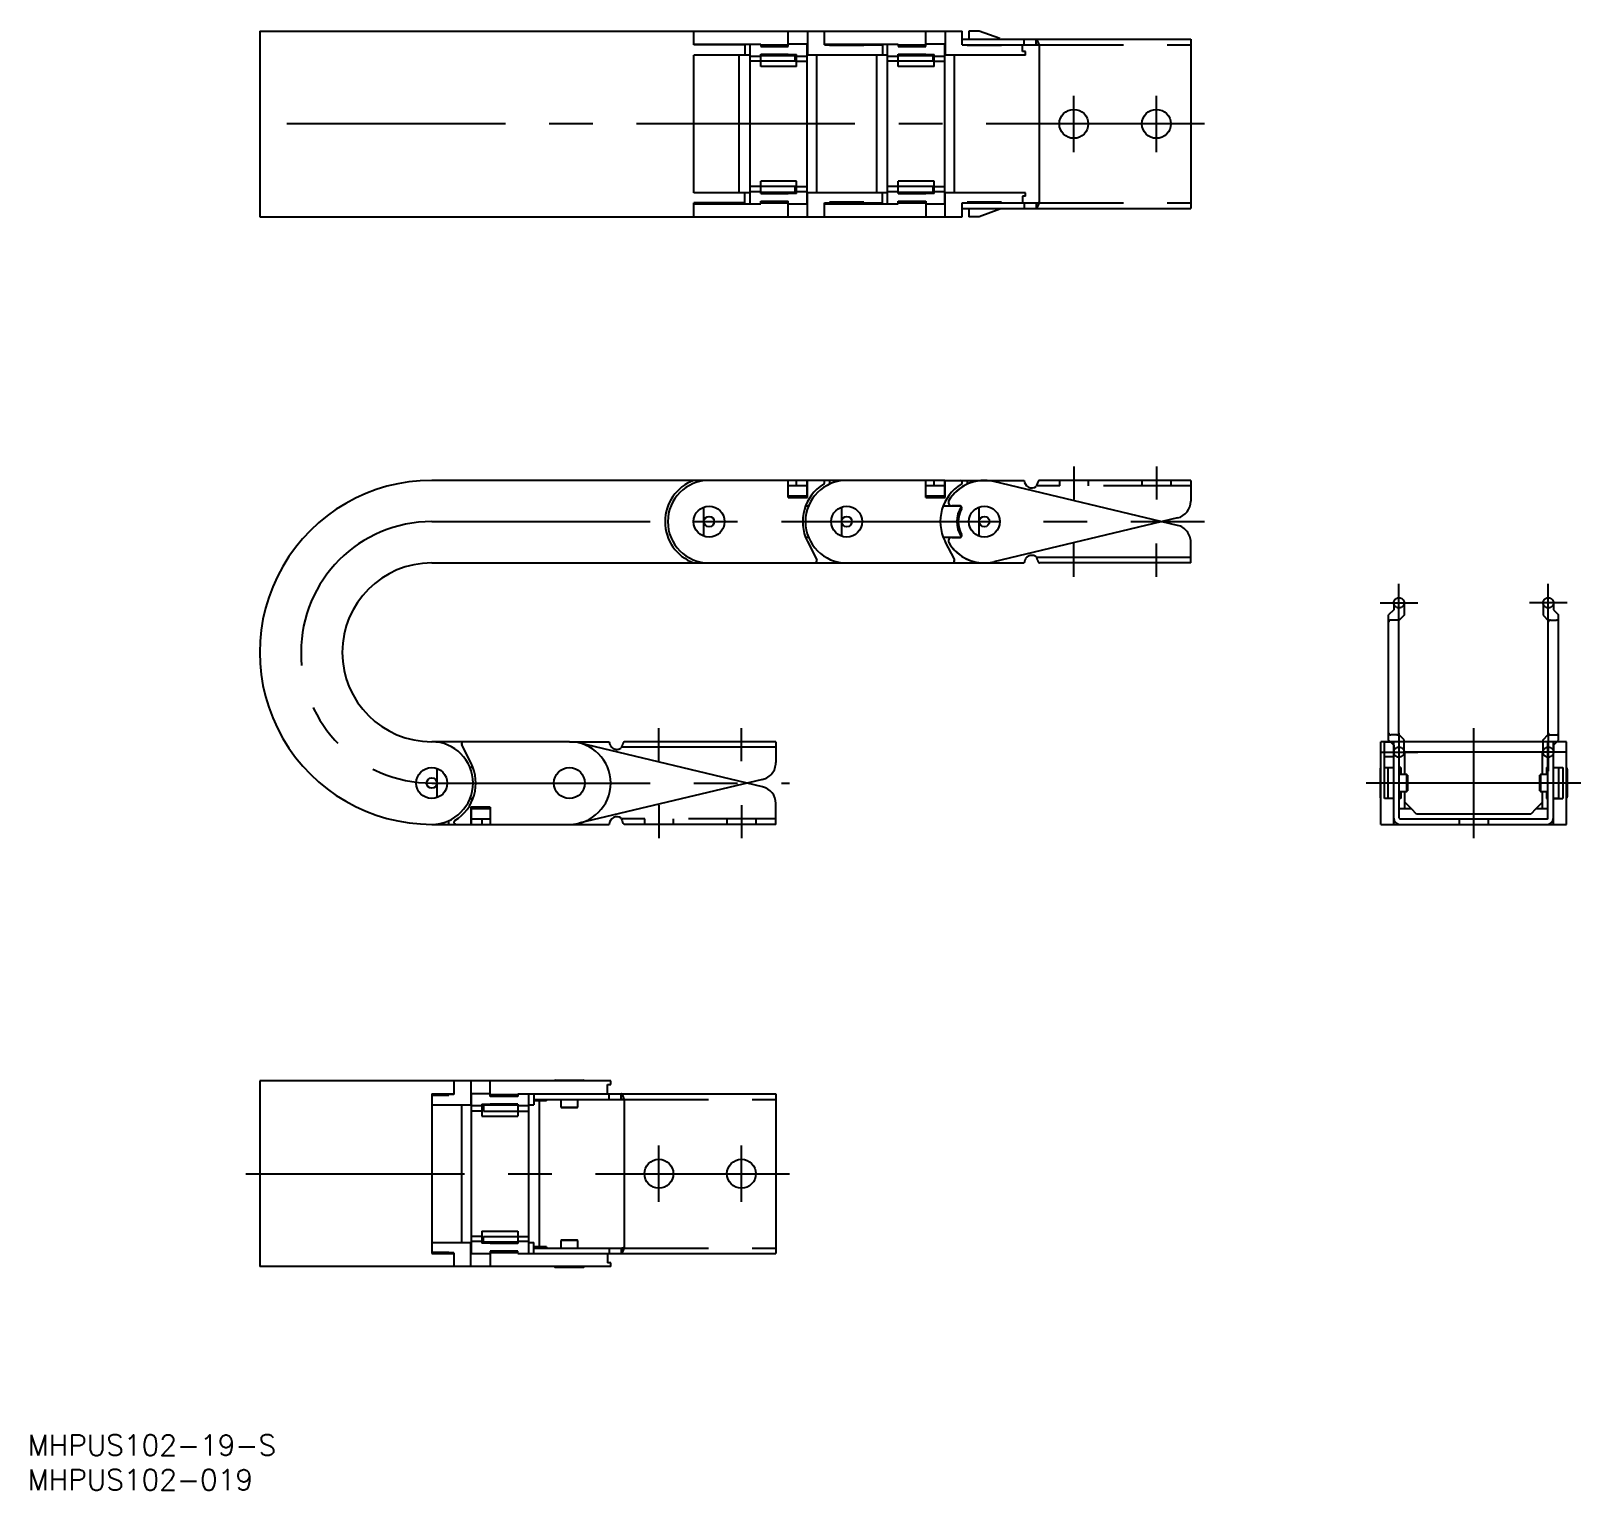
# Model space of a CAD drawing. Extents: x -78 to 147, y -103 to 109.
import ezdxf

# ---------------------------------------------------------------- set-up
doc = ezdxf.new("R2010")
doc.units = 0
for name, pattern in [('CENTER', [50.8, 31.75, -6.35, 6.35, -6.35]), ('DASHED', [19.05, 12.7, -6.35]), ('PHANTOM', [63.5, 31.75, -6.35, 6.35, -6.35, 6.35, -6.35])]:
    doc.linetypes.add(name, pattern=pattern)
doc.layers.get('0').update_dxf_attribs({"linetype": 'CONTINUOUS'})
doc.layers.add('CENTER', color=1, linetype='CENTER')
doc.styles.get("Standard").update_dxf_attribs({"font": 'txt.shx', "height": 3, "bigfont": 'bigfont.shx'})

msp = doc.modelspace()

# ---------------------------------------------------------------- linework, layer by layer
at = {"color": 7, "linetype": 'CONTINUOUS'}
for p, q in [((-45, 109.32), (57.08, 109.32)), ((-45, 109.32), (-45, 82.32)), ((18.07, 107.32), (18.07, 109.32)), ((31.8, 107.07), (31.8, 109.32)), ((34.6, 109.32), (34.6, 105.82)), ((37.08, 107.32), (37.08, 109.32)), ((51.8, 107.07), (51.8, 109.32)), ((54.6, 109.32), (54.6, 105.82)), ((57.08, 107.32), (57.08, 109.32)), ((57.08, 108.12), (90.3, 108.12)), ((58.05, 109.32), (58.05, 108.12)), ((59.55, 109.32), (58.05, 109.32)), ((62.55, 108.23), (59.55, 109.32)), ((62.55, 108.12), (62.55, 108.23)), ((66.1, 107.32), (66.1, 108.12)), ((67.83, 107.32), (67.83, 108.12)), ((90.3, 108.12), (90.3, 83.52)), ((18.07, 107.42), (27.8, 107.42)), ((25.49, 107.32), (18.07, 107.32)), ((22.55, 107.32), (22.55, 107.42)), ((23.61, 107.32), (23.61, 107.42)), ((25.49, 107.42), (25.49, 105.82)), ((26.25, 84.22), (26.25, 107.42)), ((27.8, 107.42), (27.8, 107.07)), ((27.8, 107.3), (31.8, 107.3)), ((27.8, 107.07), (31.8, 107.07)), ((27.8, 105.95), (31.8, 105.95)), ((27.8, 104.17), (27.8, 105.95)), ((34.55, 107.42), (31.8, 107.42)), ((31.8, 105.82), (31.8, 105.95)), ((31.8, 105.92), (33, 105.92)), ((33, 104.17), (33, 105.92)), ((34.55, 84.22), (34.55, 107.42)), ((37.08, 107.42), (47.8, 107.42)), ((37.08, 107.32), (45.49, 107.32)), ((37.8, 107.22), (37.8, 107.32)), ((42.8, 107.22), (37.8, 107.22)), ((38.05, 107.42), (38.05, 107.32)), ((42.55, 107.32), (42.55, 107.42)), ((42.8, 107.22), (42.8, 107.32)), ((43.61, 107.32), (43.61, 107.42)), ((45.49, 107.42), (45.49, 105.82)), ((46.25, 84.22), (46.25, 107.42)), ((47.8, 107.42), (47.8, 107.07)), ((47.8, 107.3), (51.8, 107.3)), ((47.8, 107.07), (51.8, 107.07)), ((47.8, 105.95), (51.8, 105.95)), ((47.8, 104.17), (47.8, 105.95)), ((54.55, 107.42), (51.8, 107.42)), ((51.8, 105.82), (51.8, 105.95)), ((51.8, 105.92), (53, 105.92)), ((53, 104.17), (53, 105.92)), ((54.55, 84.22), (54.55, 107.42)), ((57.08, 107.32), (67.83, 107.32)), ((57.8, 107.22), (57.8, 107.32)), ((62.8, 107.22), (57.8, 107.22)), ((62.8, 107.22), (62.8, 107.32)), ((65.86, 106.32), (65.86, 107.32)), ((66.3, 106.32), (65.86, 106.32)), ((66.3, 105.82), (66.3, 106.32)), ((68.3, 84.42), (68.3, 107.22)), ((18.07, 85.82), (18.07, 105.82)), ((26.25, 105.82), (18.07, 105.82)), ((24.63, 105.82), (24.63, 85.82)), ((26.25, 105.67), (27.8, 105.67)), ((32.8, 104.92), (26.25, 104.92)), ((27.8, 105.78), (32.8, 105.78)), ((33, 104.17), (27.8, 104.17)), ((33, 105.82), (31.8, 105.82)), ((32.8, 104.92), (32.8, 105.82)), ((33, 105.67), (34.55, 105.67)), ((33, 104.92), (34.55, 104.92)), ((46.25, 105.82), (34.55, 105.82)), ((35.97, 85.82), (35.97, 105.82)), ((44.63, 105.82), (44.63, 85.82)), ((46.25, 105.67), (47.8, 105.67)), ((52.8, 104.92), (46.25, 104.92)), ((47.8, 105.78), (52.8, 105.78)), ((53, 104.17), (47.8, 104.17)), ((53, 105.82), (51.8, 105.82)), ((52.8, 105.82), (52.8, 104.92)), ((53, 105.67), (54.55, 105.67)), ((53, 104.92), (54.55, 104.92)), ((66.3, 105.82), (54.55, 105.82)), ((55.97, 85.82), (55.97, 105.82)), ((26.25, 85.82), (18.07, 85.82)), ((25.49, 84.22), (25.49, 85.82)), ((32.8, 86.72), (26.25, 86.72)), ((26.25, 85.97), (27.8, 85.97)), ((33, 87.47), (27.8, 87.47)), ((27.8, 85.69), (27.8, 87.47)), ((27.8, 85.87), (32.8, 85.87)), ((27.8, 85.69), (31.8, 85.69)), ((33, 85.82), (31.8, 85.82)), ((31.8, 85.69), (31.8, 85.82)), ((33, 85.72), (31.8, 85.72)), ((32.8, 85.82), (32.8, 86.72)), ((33, 85.72), (33, 87.47)), ((33, 86.72), (34.55, 86.72)), ((33, 85.97), (34.55, 85.97)), ((46.25, 85.82), (34.55, 85.82)), ((34.6, 82.32), (34.6, 85.82)), ((45.49, 84.22), (45.49, 85.82)), ((52.8, 86.72), (46.25, 86.72)), ((46.25, 85.97), (47.8, 85.97)), ((47.8, 85.69), (47.8, 87.47)), ((53, 87.47), (47.8, 87.47)), ((47.8, 85.87), (52.8, 85.87)), ((47.8, 85.69), (51.8, 85.69)), ((51.8, 85.69), (51.8, 85.82)), ((53, 85.82), (51.8, 85.82)), ((53, 85.72), (51.8, 85.72)), ((52.8, 86.72), (52.8, 85.82)), ((53, 85.72), (53, 87.47)), ((53, 86.72), (54.55, 86.72)), ((53, 85.97), (54.55, 85.97)), ((66.3, 85.82), (54.55, 85.82)), ((54.6, 82.32), (54.6, 85.82)), ((66.3, 85.32), (66.3, 85.82)), ((25.49, 84.32), (18.07, 84.32)), ((18.07, 82.32), (18.07, 84.32)), ((18.07, 84.22), (27.8, 84.22)), ((22.55, 84.22), (22.55, 84.32)), ((23.61, 84.32), (23.61, 84.22)), ((27.8, 84.57), (31.8, 84.57)), ((27.8, 84.22), (27.8, 84.57)), ((27.8, 84.34), (31.8, 84.34)), ((31.8, 82.32), (31.8, 84.57)), ((31.8, 84.22), (34.55, 84.22)), ((37.08, 82.32), (37.08, 84.32)), ((37.08, 84.32), (45.49, 84.32)), ((37.08, 84.22), (47.8, 84.22)), ((42.8, 84.42), (37.8, 84.42)), ((37.8, 84.42), (37.8, 84.32)), ((38.05, 84.32), (38.05, 84.22)), ((42.55, 84.22), (42.55, 84.32)), ((42.8, 84.42), (42.8, 84.32)), ((43.61, 84.32), (43.61, 84.22)), ((47.8, 84.57), (51.8, 84.57)), ((47.8, 84.22), (47.8, 84.57)), ((47.8, 84.34), (51.8, 84.34)), ((51.8, 84.57), (51.8, 82.32)), ((51.8, 84.22), (54.55, 84.22)), ((57.08, 84.32), (67.83, 84.32)), ((57.08, 82.32), (57.08, 84.32)), ((57.08, 83.52), (90.3, 83.52)), ((62.8, 84.42), (57.8, 84.42)), ((57.8, 84.42), (57.8, 84.32)), ((58.05, 83.52), (58.05, 82.32)), ((62.55, 83.41), (59.55, 82.32)), ((62.55, 83.41), (62.55, 83.52)), ((62.8, 84.42), (62.8, 84.32)), ((66.3, 85.32), (65.86, 85.32)), ((65.86, 85.32), (65.86, 84.32)), ((66.1, 84.32), (66.1, 83.52)), ((67.83, 84.32), (67.83, 83.52)), ((-45, 82.32), (57.08, 82.32)), ((59.55, 82.32), (58.05, 82.32)), ((34.55, 44), (-20, 44)), ((31.8, 41.5), (31.8, 44)), ((31.8, 43.25), (34.55, 43.25)), ((33, 43.25), (33, 44)), ((34.55, 41.75), (34.55, 44)), ((54.55, 44), (34.6, 44)), ((34.6, 41.5), (34.6, 44)), ((37.8, 44), (37.8, 43.45)), ((51.8, 41.5), (51.8, 44)), ((51.8, 43.25), (54.55, 43.25)), ((53, 43.25), (53, 44)), ((54.55, 41.75), (54.55, 44)), ((54.6, 44), (66.1, 44)), ((54.6, 41.5), (54.6, 44)), ((57.8, 44), (57.8, 43.45)), ((90.3, 44), (68.3, 44)), ((90.3, 44), (90.3, 40.97)), ((31.8, 41.75), (34.55, 41.75)), ((31.8, 41.5), (34.6, 41.5)), ((32.8, 41.75), (32.8, 41.5)), ((51.8, 41.75), (54.55, 41.75)), ((51.8, 41.5), (54.6, 41.5)), ((52.8, 41.75), (52.8, 41.5)), ((19.55, 35.88), (19.55, 40.12)), ((34.74, 40.25), (34.31, 40.25)), ((39.55, 40.12), (39.55, 35.88)), ((56.89, 40.25), (54.31, 40.25)), ((56.72, 40.3), (55.57, 40.3)), ((59.55, 35.88), (59.55, 40.12)), ((88.38, 38.54), (61.69, 32.16)), ((34.31, 35.75), (34.74, 35.75)), ((34.58, 35.12), (35.94, 32.43)), ((54.31, 35.75), (56.89, 35.75)), ((54.58, 35.12), (55.94, 32.43)), ((55.57, 35.7), (56.72, 35.7)), ((-20, 32), (60.3, 32)), ((0, 6), (-20, 6)), ((-14.28, 2.88), (-15.64, 5.57)), ((28.08, -0.54), (1.39, 5.84)), ((144.9, 6), (117.9, 6)), ((117.9, -6), (117.9, 6)), ((118.45, -2.25), (118.45, 5.98)), ((118.45, 5.98), (119.8, 5.98)), ((119.8, -6), (119.8, 6)), ((120.6, -5.1), (120.6, 6)), ((142.2, -5.1), (142.2, 6)), ((143, -6), (143, 6)), ((144.9, -6), (144.9, 6)), ((119.8, 3.8), (118.45, 3.8)), ((141.4, 4.5), (121.4, 4.5)), ((121.4, 1.25), (121.4, 4.5)), ((141.4, 1.25), (141.4, 4.5)), ((-19.25, 2.12), (-19.25, -2.12)), ((-14.01, 2.25), (-14.44, 2.25)), ((117.8, 2), (117.8, -2)), ((118.45, 2.25), (119.8, 2.25)), ((119, -2.25), (119, 2.25)), ((119.8, 2.2), (119, 2.2)), ((120.8, 2.25), (120.6, 2.25)), ((121.7, 1.25), (120.6, 1.25)), ((120.8, 2.25), (120.8, 1.25)), ((121.8, 1.15), (121.7, 1.25)), ((121.7, -1.25), (121.7, 1.25)), ((121.8, 1.15), (121.8, -1.15)), ((141.1, 1.25), (141, 1.15)), ((141, -1.15), (141, 1.15)), ((142.2, 1.25), (141.1, 1.25)), ((141.1, 1.25), (141.1, -1.25)), ((142, 2.25), (142, 1.25)), ((142, 2.25), (142.2, 2.25)), ((143, 2.25), (144.35, 2.25)), ((143.8, 2.2), (143, 2.2)), ((143.8, -2.25), (143.8, 2.25)), ((144.35, 2.25), (144.35, -2.25)), ((145, 2), (145, -2)), ((-14.44, -2.25), (-14.01, -2.25)), ((119.8, -2.25), (118.45, -2.25)), ((119, -2.2), (119.8, -2.2)), ((120.6, -1.25), (121.7, -1.25)), ((120.8, -2.25), (120.6, -2.25)), ((120.8, -1.25), (120.8, -2.25)), ((121.4, -3.75), (121.4, -1.25)), ((121.7, -1.25), (121.8, -1.15)), ((141, -1.15), (141.1, -1.25)), ((141.1, -1.25), (142.2, -1.25)), ((141.4, -3.75), (141.4, -1.25)), ((142, -1.25), (142, -2.25)), ((142, -2.25), (142.2, -2.25)), ((143, -2.2), (143.8, -2.2)), ((143, -2.25), (144.35, -2.25)), ((-14.3, -3.5), (-14.3, -6)), ((-11.5, -3.5), (-14.3, -3.5)), ((-14.25, -3.75), (-14.25, -6)), ((-11.5, -3.75), (-14.25, -3.75)), ((-12.5, -3.75), (-12.5, -3.5)), ((-11.5, -3.5), (-11.5, -6)), ((30, -6), (30, -2.97)), ((122.35, -3.75), (120.6, -3.75)), ((121.4, -2.8), (122.3, -3.7)), ((122.3, -3.7), (122.3, -3.75)), ((123.1, -4.5), (122.35, -3.75)), ((139.7, -4.5), (123.1, -4.5)), ((140.45, -3.75), (139.7, -4.5)), ((142.2, -3.75), (140.45, -3.75)), ((141.4, -2.8), (140.5, -3.7)), ((140.5, -3.7), (140.5, -3.75)), ((-20, -6), (-14.3, -6)), ((-17.5, -6), (-17.5, -5.45)), ((-11.5, -5.25), (-14.25, -5.25)), ((-14.25, -6), (5.8, -6)), ((-12.7, -5.25), (-12.7, -6)), ((30, -6), (8, -6)), ((117.9, -6), (144.9, -6)), ((120.7, -5.2), (142.1, -5.2)), ((6, -43.29), (-45, -43.29)), ((-45, -43.29), (-45, -70.29)), ((-16.78, -43.29), (-16.78, -45.29)), ((-14.3, -43.29), (-14.3, -46.79)), ((-11.5, -45.54), (-11.5, -43.29)), ((-2, -43.19), (2, -43.19)), ((5.56, -43.84), (6, -43.84)), ((5.56, -45.19), (5.56, -43.84)), ((6, -43.84), (6, -43.29)), ((-20, -45.19), (-20, -68.39)), ((-20, -45.19), (-16.78, -45.19)), ((-16.78, -45.29), (-20, -45.29)), ((-20, -45.39), (-17.5, -45.39)), ((-20, -46.79), (-14.25, -46.79)), ((-17.75, -45.29), (-17.75, -45.19)), ((-17.5, -45.39), (-17.5, -45.29)), ((-15.67, -46.79), (-15.67, -66.79)), ((-14.25, -45.19), (-14.25, -68.39)), ((-11.5, -45.19), (-14.25, -45.19)), ((-12.7, -46.94), (-14.25, -46.94)), ((-12.7, -46.69), (-12.7, -48.44)), ((-12.7, -46.69), (-11.5, -46.69)), ((-12.7, -46.79), (-11.5, -46.79)), ((-12.5, -46.79), (-12.5, -47.69)), ((-7.5, -46.83), (-12.5, -46.83)), ((-7.5, -45.3), (-11.5, -45.3)), ((-7.5, -45.54), (-11.5, -45.54)), ((-7.5, -46.66), (-11.5, -46.66)), ((-11.5, -46.66), (-11.5, -46.79)), ((-7.5, -45.19), (30, -45.19)), ((-7.5, -45.19), (-7.5, -45.54)), ((-7.5, -46.66), (-7.5, -48.44)), ((-5.95, -46.94), (-7.5, -46.94)), ((-5.95, -45.19), (-5.95, -68.39)), ((-5.95, -46.79), (-5.19, -46.79)), ((-5.19, -45.19), (-5.19, -46.79)), ((-5.19, -45.99), (7.53, -45.99)), ((-3.31, -46.19), (-5.19, -46.19)), ((-4.33, -67.39), (-4.33, -46.19)), ((-3.31, -46.19), (-3.31, -45.99)), ((-1.25, -45.99), (-1.25, -47.09)), ((-1.25, -47.09), (1.25, -47.09)), ((-1.25, -47.09), (-1.15, -47.19)), ((1.15, -47.19), (-1.15, -47.19)), ((1.15, -47.19), (1.25, -47.09)), ((1.25, -47.09), (1.25, -45.99)), ((5.8, -45.99), (5.8, -45.19)), ((7.53, -45.99), (7.53, -45.19)), ((8, -67.49), (8, -46.09)), ((30, -45.19), (30, -68.39)), ((-12.7, -47.69), (-14.25, -47.69)), ((-12.7, -48.44), (-7.5, -48.44)), ((-12.5, -47.69), (-5.95, -47.69)), ((-12.7, -65.14), (-7.5, -65.14)), ((-12.7, -65.14), (-12.7, -66.89)), ((-7.5, -65.14), (-7.5, -66.91)), ((-20, -66.79), (-14.25, -66.79)), ((-14.3, -70.29), (-14.3, -66.79)), ((-12.7, -65.89), (-14.25, -65.89)), ((-12.7, -66.64), (-14.25, -66.64)), ((-12.7, -66.79), (-11.5, -66.79)), ((-11.5, -66.89), (-12.7, -66.89)), ((-12.5, -65.89), (-5.95, -65.89)), ((-12.5, -66.79), (-12.5, -65.89)), ((-7.5, -66.74), (-12.5, -66.74)), ((-11.5, -66.79), (-11.5, -66.91)), ((-7.5, -66.91), (-11.5, -66.91)), ((-5.95, -66.64), (-7.5, -66.64)), ((-5.95, -66.79), (-5.19, -66.79)), ((-5.19, -68.39), (-5.19, -66.79)), ((-3.31, -67.39), (-5.19, -67.39)), ((-3.31, -67.39), (-3.31, -67.59)), ((-1.15, -66.39), (-1.25, -66.49)), ((1.25, -66.49), (-1.25, -66.49)), ((-1.25, -66.49), (-1.25, -67.59)), ((-1.15, -66.39), (1.15, -66.39)), ((1.25, -66.49), (1.15, -66.39)), ((1.25, -67.59), (1.25, -66.49)), ((-20, -68.19), (-17.5, -68.19)), ((-16.78, -68.29), (-20, -68.29)), ((-20, -68.39), (-16.78, -68.39)), ((-17.75, -68.39), (-17.75, -68.29)), ((-17.5, -68.19), (-17.5, -68.29)), ((-16.78, -68.29), (-16.78, -70.29)), ((-14.25, -68.39), (-11.5, -68.39)), ((-7.5, -68.04), (-11.5, -68.04)), ((-11.5, -68.04), (-11.5, -70.29)), ((-7.5, -68.27), (-11.5, -68.27)), ((-7.5, -68.39), (-7.5, -68.04)), ((-7.5, -68.39), (30, -68.39)), ((-5.19, -67.59), (7.53, -67.59)), ((5.56, -68.39), (5.56, -69.74)), ((6, -69.74), (5.56, -69.74)), ((5.8, -67.59), (5.8, -68.39)), ((6, -70.29), (6, -69.74)), ((7.53, -67.59), (7.53, -68.39)), ((6, -70.29), (-45, -70.29)), ((-2, -70.39), (2, -70.39))]:
    msp.add_line(p, q, dxfattribs=at)
at = {"color": 3, "linetype": 'DASHED'}
for p, q in [((67.83, 107.32), (90.3, 107.32)), ((67.83, 84.32), (90.3, 84.32)), ((90.3, 43.2), (67.86, 43.2)), ((71.2, 44), (71.2, 43.2)), ((75.4, 44), (75.4, 43.2)), ((83.2, 44), (83.2, 43.2)), ((87.4, 44), (87.4, 43.2)), ((30, -5.2), (7.56, -5.2)), ((10.9, -5.2), (10.9, -6)), ((15.1, -5.2), (15.1, -6)), ((22.9, -5.2), (22.9, -6)), ((27.1, -5.2), (27.1, -6)), ((129.3, -5.2), (129.3, -6)), ((133.5, -5.2), (133.5, -6)), ((7.53, -45.99), (30, -45.99)), ((7.53, -67.59), (30, -67.59))]:
    msp.add_line(p, q, dxfattribs=at)
at = {"color": 3, "linetype": 'PHANTOM'}
for p, q in [((88.38, 37.46), (61.69, 43.84)), ((55.57, 40.3), (56.72, 40.3)), ((56.72, 35.7), (55.57, 35.7)), ((73.3, 30), (73.3, 34.8)), ((85.3, 30), (85.3, 34.8)), ((90.3, 32), (90.3, 35.03)), ((60.3, 32), (66.1, 32)), ((90.3, 32.8), (67.86, 32.8)), ((90.3, 32), (68.3, 32)), ((120.55, 23.45), (120.55, 28.95)), ((142.25, 23.45), (142.25, 28.95)), ((117.8, 26.2), (123.3, 26.2)), ((119.8, 25.2), (119.05, 24.45)), ((119.8, 26.2), (119.8, 25.2)), ((121.3, 26.2), (121.3, 24.4)), ((145, 26.2), (139.5, 26.2)), ((141.5, 26.2), (141.5, 24.4)), ((143, 26.2), (143, 25.2)), ((143, 25.2), (143.75, 24.45)), ((119.05, 6.25), (119.05, 24.45)), ((120.25, 23.7), (119.35, 23.7)), ((121.3, 24.4), (120.55, 23.65)), ((120.55, 7.05), (120.55, 23.65)), ((141.5, 24.4), (142.25, 23.65)), ((142.25, 7.05), (142.25, 23.65)), ((142.55, 23.7), (143.45, 23.7)), ((143.75, 6.25), (143.75, 24.45)), ((13, 3.2), (13, 8)), ((25, 3.2), (25, 8)), ((120.25, 7), (119.35, 7)), ((120.55, 7.25), (120.55, 1.75)), ((121.3, 6.3), (120.55, 7.05)), ((141.5, 6.3), (142.25, 7.05)), ((142.25, 7.25), (142.25, 1.75)), ((142.55, 7), (143.45, 7)), ((0, 6), (5.8, 6)), ((30, 5.2), (7.56, 5.2)), ((30, 6), (8, 6)), ((30, 6), (30, 2.97)), ((119.8, 5.5), (119.05, 6.25)), ((119.8, 5.5), (119.8, 4.5)), ((121.3, 4.5), (121.3, 6.3)), ((141.5, 4.5), (141.5, 6.3)), ((143, 5.5), (143.75, 6.25)), ((143, 5.5), (143, 4.5)), ((117.8, 4.5), (123.3, 4.5)), ((145, 4.5), (139.5, 4.5)), ((28.08, 0.54), (1.39, -5.84))]:
    msp.add_line(p, q, dxfattribs=at)
at = {"color": 7, "linetype": 'CONTINUOUS'}
for centre, radius in [((73.3, 95.82), 2.1), ((85.3, 95.82), 2.1), ((20.3, 38), 2.25), ((20.3, 38), 0.75), ((40.3, 38), 2.25), ((40.3, 38), 0.75), ((60.3, 38), 2.25), ((60.3, 38), 0.75), ((-20, 0), 2.25), ((-20, 0), 0.75), ((0, 0), 2.25), ((13, -56.79), 2.1), ((25, -56.79), 2.1)]:
    msp.add_circle(centre, radius, dxfattribs=at)
at = {"color": 3, "linetype": 'PHANTOM'}
for centre in [(120.55, 26.2), (142.25, 26.2), (120.55, 4.5), (142.25, 4.5)]:
    msp.add_circle(centre, 0.75, dxfattribs=at)
at = {"color": 7, "linetype": 'CONTINUOUS'}
for centre, radius, start, end in [((67.81, 107.94), 0.179, 50.2333, 82.1656), ((67.77, 105.9), 1.42, 68.2391, 87.6154), ((67.23, 107.46), 0.929, 18.3114, 41.6875), ((60.11, 104.62), 8.59, 17.6318, 21.4128), ((67.77, 85.74), 1.42, 272.3846, 291.7609), ((67.81, 83.7), 0.179, 277.8344, 309.7667), ((67.23, 84.18), 0.929, 318.3125, 341.6886), ((60.11, 87.02), 8.59, 338.5872, 342.3682), ((-20, 19), 25, 90, 270.0219), ((20.3, 38), 6.4, 110.3641, 249.6359), ((20.3, 38), 6, 90, 270), ((40.3, 38), 6.4, 121.7071, 206.7), ((40.3, 38), 6, 90, 270), ((36.78, 43.7), 0.3, 301.7071, 90), ((60.3, 38), 6.4, 121.7071, 206.7), ((60.3, 38), 6, 90, 149.3967), ((56.78, 43.7), 0.3, 301.7071, 90), ((67.2, 44), 1.1, 180, 305.0968), ((73.5, 41.37), 5.93, 155.3273, 163.0115), ((68.4, 43.69), 0.322, 108.233, 152.5176), ((55.57, 40.8), 0.5, 149.3967, 270), ((87.8, 40.97), 2.5, 283.4396, 0), ((60.3, 38), 4, 146.8011, 213.1989), ((60.3, 38), 3.8, 150.8036, 209.1964), ((56.72, 40), 0.3, 330.8036, 90), ((56.72, 36), 0.3, 270, 29.1964), ((55.57, 35.2), 0.5, 90, 210.6033), ((60.3, 38), 6, 210.6033, 283.4396), ((-20, 19), 13, 90, 270), ((35.67, 32.3), 0.3, 270, 26.7), ((55.67, 32.3), 0.3, 270, 26.7), ((-20, 0), 6, 270, 90), ((-15.37, 5.7), 0.3, 90, 206.7), ((0, 0), 6, 270, 90), ((-20, 0), 6.4, 301.7071, 26.7), ((118, 2), 0.2, 120, 180), ((144.8, 2), 0.2, 0, 60), ((27.5, -2.97), 2.5, 0, 76.5604), ((118, -2), 0.2, 180, 240), ((144.8, -2), 0.2, 300, 0), ((-16.48, -5.7), 0.3, 121.7071, 270), ((6.9, -6), 1.1, 54.9032, 180), ((13.2, -3.37), 5.93, 196.9885, 204.6727), ((8.1, -5.69), 0.322, 207.4824, 251.767), ((120.7, -5.1), 0.9, 180, 270), ((120.7, -5.1), 0.1, 180, 270), ((142.1, -5.1), 0.1, 270, 0), ((142.1, -5.1), 0.9, 270, 0), ((-2, -43.39), 0.2, 90, 150), ((2, -43.39), 0.2, 30, 90), ((7.51, -45.36), 0.179, 50.2333, 82.1656), ((7.47, -47.4), 1.42, 68.2391, 87.6154), ((6.96, -45.82), 0.884, 19.7483, 41.9109), ((0.17, -48.57), 8.21, 17.5893, 21.8048), ((7.47, -66.17), 1.42, 272.3846, 291.7609), ((0.17, -65), 8.21, 338.1952, 342.4107), ((7.51, -68.21), 0.179, 277.8344, 309.7667), ((6.96, -67.76), 0.884, 318.0891, 340.2517), ((-2, -70.19), 0.2, 210, 270), ((2, -70.19), 0.2, 270, 330)]:
    msp.add_arc(centre, radius, start, end, dxfattribs=at)
at = {"color": 3, "linetype": 'PHANTOM'}
for centre, radius, start, end in [((60.3, 38), 6, 76.5604, 149.3967), ((55.57, 40.8), 0.5, 149.3967, 270), ((60.3, 38), 3.8, 150.8036, 209.1964), ((56.72, 40), 0.3, 330.8036, 90), ((56.72, 36), 0.3, 270, 29.1964), ((87.8, 35.03), 2.5, 0, 76.5604), ((55.57, 35.2), 0.5, 90, 210.6033), ((60.3, 38), 6, 210.6033, 270), ((67.2, 32), 1.1, 54.9032, 180), ((73.5, 34.63), 5.93, 196.9885, 204.6727), ((68.4, 32.31), 0.322, 207.4824, 251.767), ((119.35, 23.4), 0.3, 90, 180), ((120.25, 23.4), 0.3, 360, 90), ((142.55, 23.4), 0.3, 90, 180), ((143.45, 23.4), 0.3, 360, 90), ((119.35, 7.3), 0.3, 180, 270), ((120.25, 7.3), 0.3, 270, 0), ((142.55, 7.3), 0.3, 180, 270), ((143.45, 7.3), 0.3, 270, 0), ((6.9, 6), 1.1, 180, 305.0968), ((13.2, 3.37), 5.93, 155.3273, 163.0115), ((8.1, 5.69), 0.322, 108.233, 152.5176), ((27.5, 2.97), 2.5, 283.4396, 0)]:
    msp.add_arc(centre, radius, start, end, dxfattribs=at)
at = {"layer": 'CENTER', "color": 1, "linetype": 'CENTER'}
for p, q in [((73.3, 91.72), (73.3, 99.92)), ((85.3, 91.72), (85.3, 99.92)), ((92.3, 95.82), (-47, 95.82)), ((73.3, 46), (73.3, 41.2)), ((85.3, 46), (85.3, 41.2)), ((-20, 38), (92.3, 38)), ((131.4, 8), (131.4, -8)), ((-20, 0), (32, 0)), ((147, 0), (115.8, 0)), ((13, -3.2), (13, -8)), ((25, -3.2), (25, -8)), ((13, -60.89), (13, -52.69)), ((25, -60.89), (25, -52.69)), ((-47, -56.79), (32, -56.79))]:
    msp.add_line(p, q, dxfattribs=at)
msp.add_arc((-20, 19), 19, 90, 270, dxfattribs=at)

# ---------------------------------------------------------------- texts
at = {"color": 7, "linetype": 'CONTINUOUS'}
for s, p in [('MHPUS102-19-S', (-78.75, -97.76)), ('MHPUS102-019', (-78.75, -102.76))]:
    msp.add_text(s, height=3, dxfattribs=at).set_placement(p)

doc.saveas('drawing.dxf')
